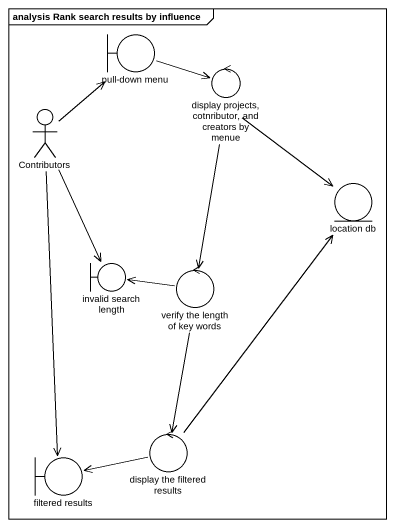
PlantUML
@startuml
mainframe analysis Rank search results by influence
boundary "pull-down menu" as pull_down_menu
control "display projects, cotnributor, and creators by menue" as display_projects
actor Contributors
entity "location db" as location_db
boundary "invalid search length" as invalid_search_length
control "verify the length of key words" as verify_the_length_of_key
control "display the filtered results" as display_the_filtered_results
boundary "filtered results" as filtered_results
pull_down_menu -right-> display_projects
display_projects --> location_db
display_projects --> verify_the_length_of_key
Contributors -up-> pull_down_menu
Contributors --> invalid_search_length
Contributors --> filtered_results
verify_the_length_of_key -left-> invalid_search_length
verify_the_length_of_key --> display_the_filtered_results
display_the_filtered_results -up-> location_db
display_the_filtered_results -left-> filtered_results
@enduml
